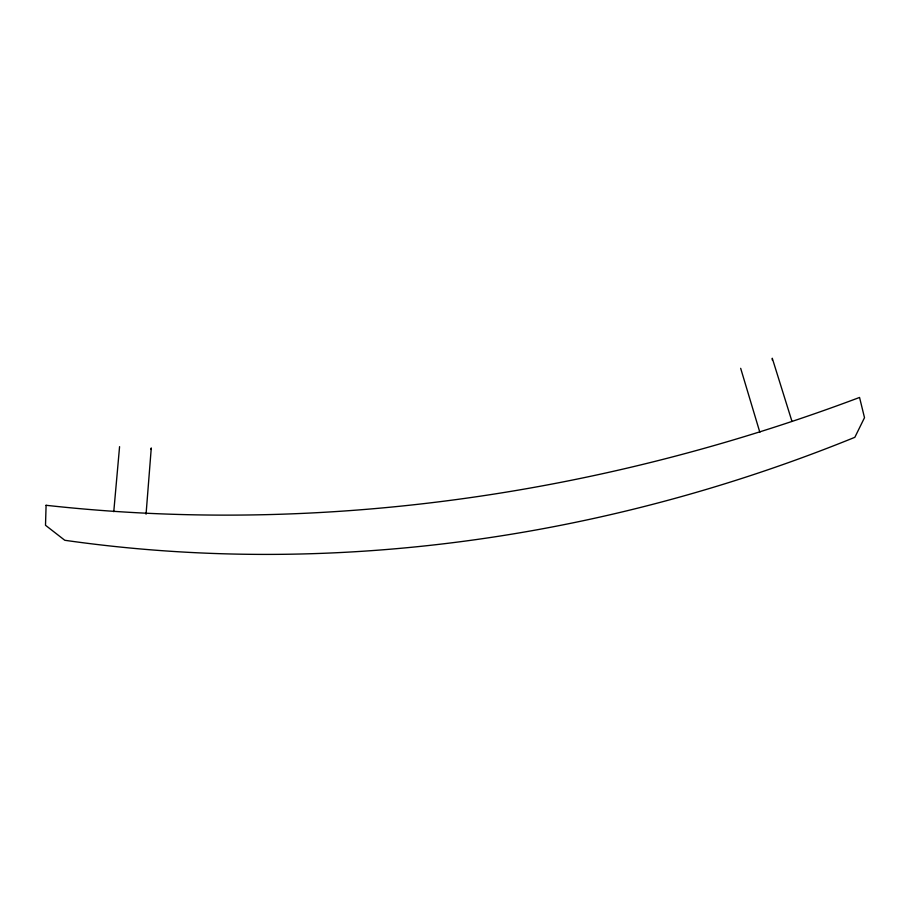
<?xml version="1.0" encoding="UTF-8"?>
<svg xmlns="http://www.w3.org/2000/svg" width="910" height="910" viewBox="0 0 910 910"><rect width="100%" height="100%" fill="white"/><g stroke="black" fill="none" stroke-linecap="round" stroke-linejoin="round"><path stroke-width="1.36" d="M146.055 514.196L151.276 447.959L151.037 449.46M113.773 511.682L119.574 446.651M791.928 421.239L772.271 358.244L772.271 359.985M740.672 368.322L759.85 432.307M46.092 505.289L45.5 525.275L64.792 540.278C331.115 578.225 606.242 538.345 854.843 437.312L864.5 417.679L859.552 397.454C601.464 494.619 320.764 535.66 46.092 505.289"/></g></svg>
